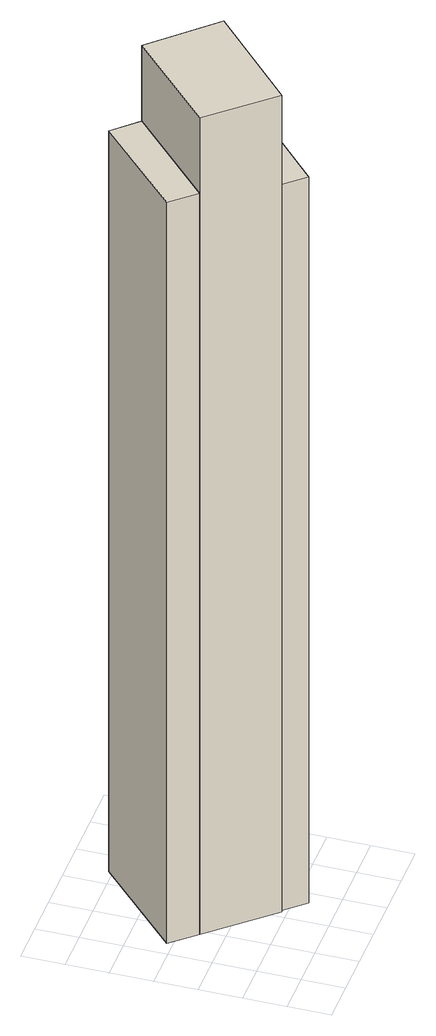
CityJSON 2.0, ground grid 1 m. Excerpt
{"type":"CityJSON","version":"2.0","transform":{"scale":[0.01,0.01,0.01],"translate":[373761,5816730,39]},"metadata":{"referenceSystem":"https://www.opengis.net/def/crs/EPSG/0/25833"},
"CityObjects":{
"building1":{"type":"Building","attributes":{"Gemeindeschluessel":"11000005","BezugspunktDach":"2200","function":"51009_1610","measuredHeight":19.96,"storeysAboveGround":0},"address":[{"country":"Germany","locality":"Berlin"}],"geometry":[{"type":"Solid","lod":"1","boundaries":[[[[0,1,2,3]],[[4,5,6,7]],[[4,7,3,2]],[[5,4,2,1]],[[6,5,1,0]],[[7,6,0,3]]]]}]},
"building2":{"type":"Building","attributes":{"Gemeindeschluessel":"11000005","BezugspunktDach":"2200","function":"31001_2074","measuredHeight":22,"storeysAboveGround":1},"address":[{"country":"Germany","locality":"Berlin","thoroughfareNumber":"133 (1)","thoroughfareName":"Potsdamer Chaussee"}],"geometry":[{"type":"Solid","lod":"1","boundaries":[[[[8,9,10,11]],[[5,12,13,6]],[[5,6,11,10]],[[12,5,10,9]],[[13,12,9,8]],[[6,13,8,11]]]]}]},
"building3":{"type":"Building","attributes":{"Gemeindeschluessel":"11000005","BezugspunktDach":"2200","function":"51009_1610","measuredHeight":19.57,"storeysAboveGround":0},"address":[{"country":"Germany","locality":"Berlin"}],"geometry":[{"type":"Solid","lod":"1","boundaries":[[[[14,15,16,17]],[[18,19,20,21]],[[18,21,17,16]],[[19,18,16,15]],[[20,19,15,14]],[[21,20,14,17]]]]}]}
},
"vertices":[
[90,257,2018],[299,453,2018],[245,510,2018],[39,315,2018],[245,510,22],[299,453,22],[90,257,22],[39,315,22],
[219,112,2222],[435,311,2222],[299,453,2222],[90,257,2222],[435,311,22],[219,112,22],
[261,65,1983],[478,265,1983],[435,311,1983],[219,112,1983],[435,311,27],[478,265,27],[261,65,27],[219,112,27]
]}
